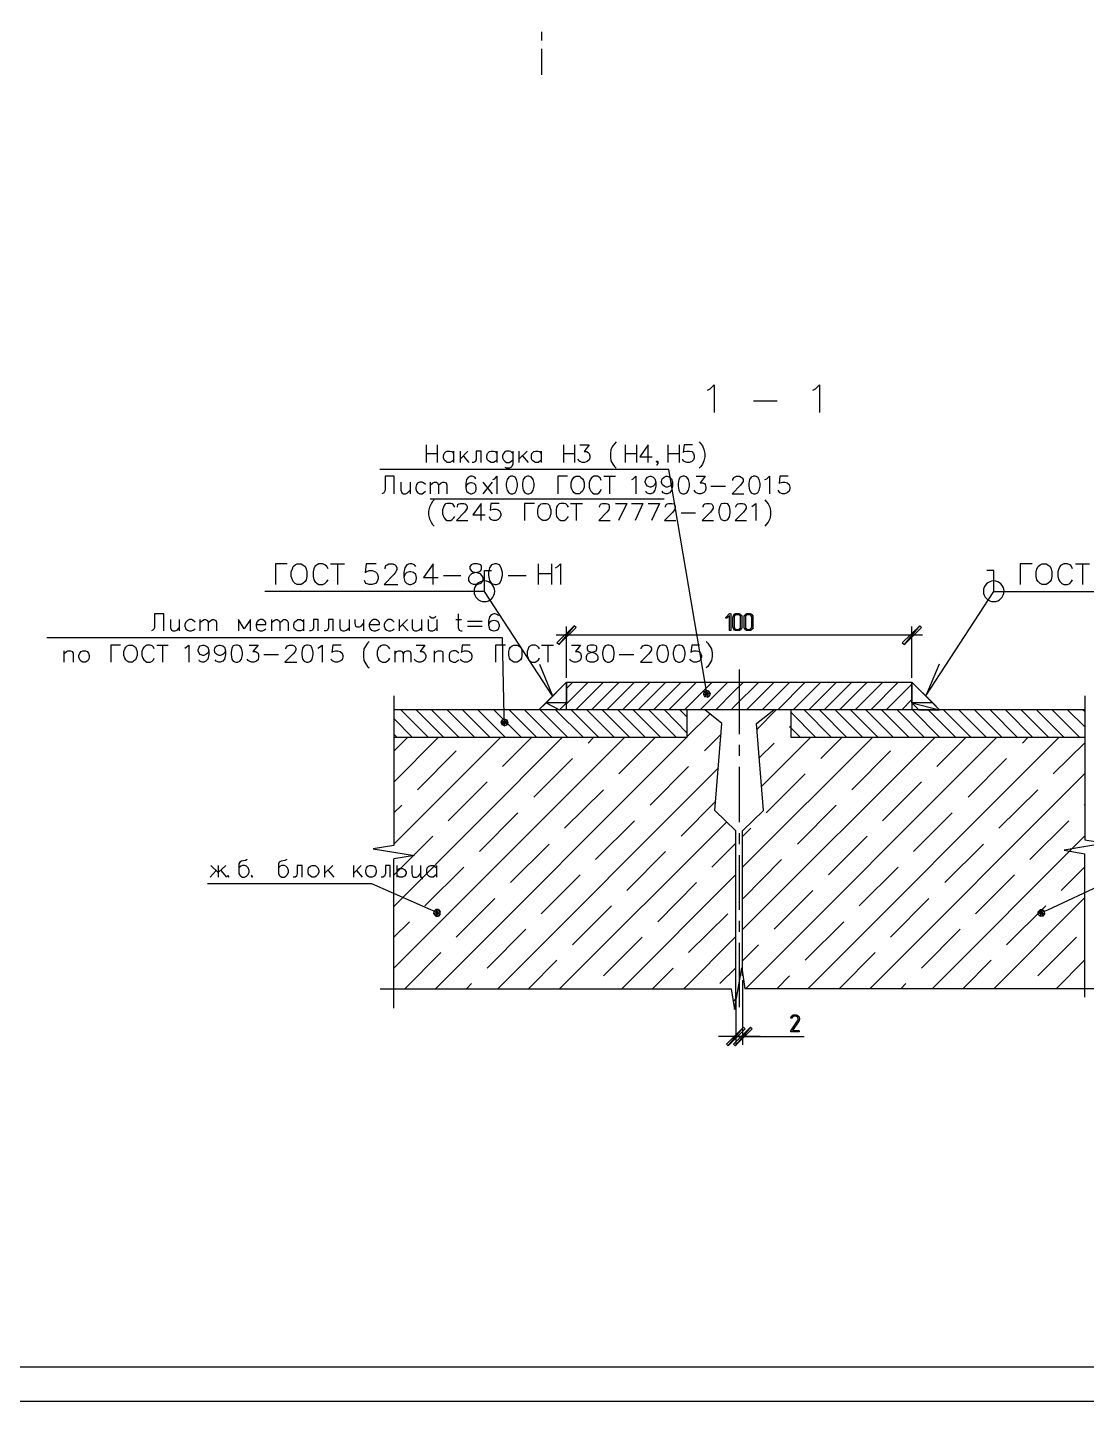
# Model space of a CAD drawing. Header units: millimetres. Extents: x 1 to 1188, y 1 to 840.
# Drawn here: x 561.2 to 714.5, y 0.7 to 199.7 of the extents above; entities that cross this region are included whole.
import ezdxf

# ---------------------------------------------------------------- set-up
doc = ezdxf.new("R2010")
doc.units = ezdxf.units.MM
doc.layers.add('GEOMETRY', color=7, linetype='Continuous')
doc.layers.add('TEXT_OUTLINE', color=7, linetype='Continuous')

msp = doc.modelspace()

# ---------------------------------------------------------------- linework, layer by layer
at = {"layer": 'GEOMETRY'}
for points in [[(1188.16, 0.71), (0.83, 0.71), (0.83, 840.05)], [(635.64, 199.02), (635.64, 197.75)], [(635.64, 196.54), (635.64, 192.79)], [(659.64, 147.14), (660.03, 147.33), (660.6, 147.9), (660.6, 143.9)], [(674.88, 147.14), (675.27, 147.33), (675.84, 147.9), (675.84, 143.9)], [(666.31, 145.61), (669.74, 145.61)], [(646.44, 139.64), (646.18, 139.39), (645.93, 139.07), (645.68, 138.56), (645.61, 137.99), (645.61, 137.48), (645.68, 136.91), (645.93, 136.41), (646.18, 136.09), (646.44, 135.83)], [(658.44, 139.64), (658.69, 139.39), (658.95, 139.07), (659.14, 138.56), (659.26, 137.99), (659.26, 137.48), (659.14, 136.91), (658.95, 136.41), (658.69, 136.09), (658.44, 135.83)], [(618.94, 139.2), (618.94, 136.66)], [(618.94, 137.99), (620.59, 137.99)], [(620.59, 136.66), (620.59, 139.2)], [(622.88, 137.04), (622.63, 136.79), (622.37, 136.66), (621.99, 136.66), (621.8, 136.79), (621.67, 136.91), (621.54, 137.04), (621.42, 137.36), (621.42, 137.61), (621.54, 137.99), (621.8, 138.25), (621.99, 138.31), (622.37, 138.31), (622.63, 138.25), (622.88, 137.99)], [(622.88, 138.31), (622.88, 136.66)], [(623.83, 138.31), (623.83, 136.66)], [(624.97, 138.31), (623.83, 137.17)], [(624.28, 137.61), (625.1, 136.66)], [(626.88, 136.66), (626.88, 138.31), (626.18, 138.31), (626.18, 137.17), (626.05, 136.79), (625.8, 136.66), (625.61, 136.66)], [(629.17, 137.04), (628.91, 136.79), (628.66, 136.66), (628.34, 136.66), (628.09, 136.79), (627.96, 136.91), (627.83, 137.04), (627.7, 137.36), (627.7, 137.61), (627.83, 137.99), (628.09, 138.25), (628.34, 138.31), (628.66, 138.31), (628.91, 138.25), (629.17, 137.99)], [(629.17, 138.31), (629.17, 136.66)], [(631.45, 137.99), (631.32, 138.12), (631.2, 138.25), (630.94, 138.31), (630.56, 138.31), (630.37, 138.25), (630.12, 137.99), (629.99, 137.61), (629.99, 137.36), (630.12, 137.04), (630.37, 136.79), (630.56, 136.66), (630.94, 136.66), (631.2, 136.79), (631.45, 137.04)], [(631.45, 138.31), (631.45, 136.41), (631.32, 136.09), (631.2, 135.96), (630.94, 135.83), (630.56, 135.83), (630.37, 135.96)], [(632.34, 138.31), (632.34, 136.66)], [(633.55, 138.31), (632.34, 137.17)], [(632.85, 137.61), (633.67, 136.66)], [(635.58, 137.04), (635.33, 136.79), (635.13, 136.66), (634.75, 136.66), (634.5, 136.79), (634.37, 136.91), (634.24, 137.04), (634.18, 137.36), (634.18, 137.61), (634.24, 137.99), (634.5, 138.25), (634.75, 138.31), (635.13, 138.31), (635.33, 138.25), (635.58, 137.99)], [(635.58, 138.31), (635.58, 136.66)], [(638.82, 139.2), (638.82, 136.66)], [(638.82, 137.99), (640.47, 137.99)], [(640.47, 136.66), (640.47, 139.2)], [(641.17, 139.2), (642.5, 139.2), (641.8, 138.25), (642.12, 138.25), (642.37, 138.12), (642.5, 137.99), (642.63, 137.61), (642.63, 137.36), (642.5, 137.04), (642.25, 136.79), (641.87, 136.66), (641.55, 136.66), (641.17, 136.79), (641.04, 136.91), (640.91, 137.17)], [(647.71, 139.2), (647.71, 136.66)], [(647.71, 137.99), (649.42, 137.99)], [(649.42, 136.66), (649.42, 139.2)], [(651.07, 136.66), (651.07, 139.2), (649.87, 137.48), (651.64, 137.48)], [(653.93, 139.2), (653.93, 136.66)], [(653.93, 137.99), (655.58, 137.99)], [(655.58, 136.66), (655.58, 139.2)], [(657.49, 139.2), (656.28, 139.2), (656.15, 138.12), (656.28, 138.25), (656.66, 138.31), (657.04, 138.31), (657.36, 138.25), (657.61, 137.99), (657.74, 137.61), (657.74, 137.36), (657.61, 137.04), (657.36, 136.79), (657.04, 136.66), (656.66, 136.66), (656.28, 136.79), (656.15, 136.91), (656.09, 137.17)], [(659.45, 103.64), (659.39, 104.15), (654.06, 135.64), (612.21, 135.64)], [(652.47, 136.79), (652.34, 136.66), (652.28, 136.79), (652.34, 136.91), (652.47, 136.79), (652.47, 136.53), (652.34, 136.34), (652.28, 136.21)], [(614.31, 132.15), (614.31, 134.69), (612.97, 134.69), (612.97, 132.66), (612.78, 132.28), (612.53, 132.15)], [(615.26, 133.8), (615.26, 132.66), (615.39, 132.28), (615.64, 132.15), (615.96, 132.15), (616.21, 132.28), (616.59, 132.66)], [(616.59, 133.8), (616.59, 132.15)], [(618.81, 133.48), (618.56, 133.74), (618.37, 133.8), (617.99, 133.8), (617.73, 133.74), (617.54, 133.48), (617.42, 133.1), (617.42, 132.85), (617.54, 132.53), (617.73, 132.28), (617.99, 132.15), (618.37, 132.15), (618.56, 132.28), (618.81, 132.53)], [(619.51, 133.8), (619.51, 132.15)], [(619.51, 133.36), (619.89, 133.74), (620.15, 133.8), (620.4, 133.8), (620.59, 133.74), (620.72, 133.36), (620.72, 132.15)], [(620.72, 133.36), (621.1, 133.74), (621.35, 133.8), (621.54, 133.8), (621.8, 133.74), (621.93, 133.36), (621.93, 132.15)], [(626.12, 134.31), (625.99, 134.56), (625.61, 134.69), (625.36, 134.69), (625.04, 134.56), (624.78, 134.18), (624.66, 133.61), (624.66, 132.98), (624.78, 132.53), (625.04, 132.28), (625.36, 132.15), (625.48, 132.15), (625.86, 132.28), (626.12, 132.53), (626.18, 132.85), (626.18, 132.98), (626.12, 133.36), (625.86, 133.61), (625.48, 133.74), (625.36, 133.74), (625.04, 133.61), (624.78, 133.36), (624.66, 132.98)], [(627.13, 133.8), (628.47, 132.15)], [(628.47, 133.8), (627.13, 132.15)], [(628.59, 134.18), (628.85, 134.31), (629.17, 134.69), (629.17, 132.15)], [(639.39, 134.69), (637.99, 134.69), (637.99, 132.15)], [(644.28, 134.06), (644.09, 134.44), (643.96, 134.56), (643.71, 134.69), (643.2, 134.69), (643.01, 134.56), (642.88, 134.44), (642.75, 134.31), (642.63, 134.06), (642.5, 133.74), (642.5, 133.1), (642.63, 132.79), (642.75, 132.53), (643.01, 132.28), (643.2, 132.15), (643.71, 132.15), (643.96, 132.28), (644.15, 132.53), (644.28, 132.79)], [(644.66, 134.69), (646.31, 134.69)], [(645.48, 134.69), (645.48, 132.15)], [(648.72, 134.18), (648.91, 134.31), (649.29, 134.69), (649.29, 132.15)], [(652.15, 133.8), (652.03, 133.48), (651.77, 133.23), (651.45, 133.1), (651.33, 133.1), (650.95, 133.23), (650.76, 133.48), (650.63, 133.8), (650.63, 133.93), (650.76, 134.31), (650.95, 134.56), (651.33, 134.69), (651.45, 134.69), (651.77, 134.56), (652.03, 134.31), (652.15, 133.8), (652.15, 133.23), (652.03, 132.66), (651.77, 132.28), (651.45, 132.15), (651.2, 132.15), (650.82, 132.28), (650.76, 132.53)], [(654.57, 133.8), (654.44, 133.48), (654.18, 133.23), (653.8, 133.1), (653.68, 133.1), (653.36, 133.23), (653.1, 133.48), (652.98, 133.8), (652.98, 133.93), (653.1, 134.31), (653.36, 134.56), (653.68, 134.69), (653.8, 134.69), (654.18, 134.56), (654.44, 134.31), (654.57, 133.8), (654.57, 133.23), (654.44, 132.66), (654.18, 132.28), (653.8, 132.15), (653.61, 132.15), (653.23, 132.28), (653.1, 132.53)], [(657.99, 134.69), (659.33, 134.69), (658.57, 133.74), (658.95, 133.74), (659.2, 133.61), (659.33, 133.48), (659.39, 133.1), (659.39, 132.85), (659.33, 132.53), (659.07, 132.28), (658.69, 132.15), (658.38, 132.15), (657.99, 132.28), (657.87, 132.4), (657.74, 132.66)], [(663.33, 134.06), (663.33, 134.18), (663.46, 134.44), (663.58, 134.56), (663.84, 134.69), (664.28, 134.69), (664.53, 134.56), (664.66, 134.44), (664.79, 134.18), (664.79, 133.93), (664.66, 133.74), (664.41, 133.36), (663.2, 132.15), (664.92, 132.15)], [(667.96, 134.18), (668.22, 134.31), (668.6, 134.69), (668.6, 132.15)], [(671.33, 134.69), (670.12, 134.69), (670, 133.61), (670.12, 133.74), (670.5, 133.8), (670.82, 133.8), (671.2, 133.74), (671.46, 133.48), (671.58, 133.1), (671.58, 132.85), (671.46, 132.53), (671.2, 132.28), (670.82, 132.15), (670.5, 132.15), (670.12, 132.28), (670, 132.4), (669.87, 132.66)], [(619.51, 131.39), (653.36, 131.39)], [(660.15, 133.23), (662.25, 133.23)], [(620.08, 131.26), (619.83, 131.01), (619.64, 130.69), (619.39, 130.18), (619.26, 129.61), (619.26, 129.1), (619.39, 128.53), (619.64, 128.02), (619.83, 127.71), (620.08, 127.45)], [(623.07, 130.18), (622.94, 130.44), (622.82, 130.56), (622.69, 130.69), (622.5, 130.75), (621.99, 130.75), (621.74, 130.69), (621.61, 130.56), (621.54, 130.44), (621.42, 130.18), (621.29, 129.8), (621.29, 129.23), (621.42, 128.85), (621.54, 128.66), (621.74, 128.4), (621.99, 128.28), (622.5, 128.28), (622.69, 128.4), (622.94, 128.66), (623.07, 128.85)], [(623.45, 130.18), (623.45, 130.31), (623.51, 130.56), (623.64, 130.69), (623.89, 130.75), (624.4, 130.75), (624.59, 130.69), (624.72, 130.56), (624.85, 130.31), (624.85, 130.06), (624.72, 129.8), (624.47, 129.48), (623.32, 128.28), (624.97, 128.28)], [(626.88, 128.28), (626.88, 130.75), (625.67, 129.1), (627.45, 129.1)], [(629.48, 130.75), (628.28, 130.75), (628.21, 129.74), (628.28, 129.8), (628.66, 129.93), (629.04, 129.93), (629.36, 129.8), (629.61, 129.61), (629.74, 129.23), (629.74, 128.98), (629.61, 128.66), (629.36, 128.4), (629.04, 128.28), (628.66, 128.28), (628.28, 128.4), (628.21, 128.53), (628.09, 128.78)], [(634.63, 130.75), (633.17, 130.75), (633.17, 128.28)], [(639.52, 130.18), (639.39, 130.44), (639.13, 130.69), (638.88, 130.75), (638.44, 130.75), (638.18, 130.69), (638.06, 130.56), (637.93, 130.44), (637.8, 130.18), (637.74, 129.8), (637.74, 129.23), (637.8, 128.85), (637.93, 128.66), (638.18, 128.4), (638.44, 128.28), (638.88, 128.28), (639.13, 128.4), (639.39, 128.66), (639.52, 128.85)], [(639.83, 130.75), (641.55, 130.75)], [(640.66, 130.75), (640.66, 128.28)], [(644.02, 130.18), (644.02, 130.31), (644.15, 130.56), (644.28, 130.69), (644.47, 130.75), (644.98, 130.75), (645.23, 130.69), (645.36, 130.56), (645.42, 130.31), (645.42, 130.06), (645.36, 129.8), (645.1, 129.48), (643.9, 128.28), (645.55, 128.28)], [(646.31, 130.75), (647.96, 130.75), (646.75, 128.28)], [(648.66, 130.75), (650.31, 130.75), (649.17, 128.28)], [(651.07, 130.75), (652.72, 130.75), (651.52, 128.28)], [(653.55, 130.18), (653.55, 130.31), (653.68, 130.56), (653.8, 130.69), (653.99, 130.75), (654.5, 130.75), (654.76, 130.69), (654.88, 130.56), (654.95, 130.31), (654.95, 130.06), (654.88, 129.8), (654.63, 129.48), (653.42, 128.28), (655.07, 128.28)], [(655.83, 129.36), (657.93, 129.36)], [(659.01, 130.18), (659.01, 130.31), (659.14, 130.56), (659.26, 130.69), (659.52, 130.75), (659.96, 130.75), (660.22, 130.69), (660.34, 130.56), (660.47, 130.31), (660.47, 130.06), (660.34, 129.8), (660.09, 129.48), (658.88, 128.28), (660.53, 128.28)], [(663.77, 130.18), (663.77, 130.31), (663.9, 130.56), (664.03, 130.69), (664.28, 130.75), (664.73, 130.75), (664.98, 130.69), (665.11, 130.56), (665.23, 130.31), (665.23, 130.06), (665.11, 129.8), (664.85, 129.48), (663.65, 128.28), (665.3, 128.28)], [(666.06, 130.31), (666.25, 130.44), (666.63, 130.75), (666.63, 128.28)], [(667.96, 131.26), (668.15, 131.01), (668.41, 130.69), (668.66, 130.18), (668.79, 129.61), (668.79, 129.1), (668.66, 128.53), (668.41, 128.02), (668.15, 127.71), (667.96, 127.45)], [(598.81, 121.99), (597.1, 121.99), (597.1, 119.01)], [(604.72, 121.29), (604.53, 121.61), (604.27, 121.86), (603.96, 121.99), (603.38, 121.99), (603.13, 121.86), (603, 121.74), (602.81, 121.61), (602.69, 121.29), (602.56, 120.85), (602.56, 120.15), (602.69, 119.7), (602.81, 119.45), (603.13, 119.13), (603.38, 119.01), (603.96, 119.01), (604.27, 119.13), (604.53, 119.45), (604.72, 119.7)], [(605.1, 121.99), (607.13, 121.99)], [(606.11, 121.99), (606.11, 119.01)], [(611.7, 121.99), (610.24, 121.99), (610.12, 120.72), (610.24, 120.85), (610.69, 121.04), (611.13, 121.04), (611.58, 120.85), (611.83, 120.59), (611.96, 120.15), (611.96, 119.89), (611.83, 119.45), (611.58, 119.13), (611.13, 119.01), (610.69, 119.01), (610.24, 119.13), (610.12, 119.32), (609.99, 119.58)], [(612.97, 121.29), (612.97, 121.42), (613.1, 121.74), (613.29, 121.86), (613.54, 121.99), (614.12, 121.99), (614.43, 121.86), (614.56, 121.74), (614.69, 121.42), (614.69, 121.17), (614.56, 120.85), (614.24, 120.47), (612.85, 119.01), (614.81, 119.01)], [(617.42, 121.61), (617.23, 121.86), (616.85, 121.99), (616.53, 121.99), (616.15, 121.86), (615.83, 121.42), (615.7, 120.72), (615.7, 120.02), (615.83, 119.45), (616.15, 119.13), (616.53, 119.01), (616.72, 119.01), (617.1, 119.13), (617.42, 119.45), (617.54, 119.89), (617.54, 120.02), (617.42, 120.47), (617.1, 120.72), (616.72, 120.85), (616.53, 120.85), (616.15, 120.72), (615.83, 120.47), (615.7, 120.02)], [(619.96, 119.01), (619.96, 121.99), (618.56, 120.02), (620.66, 120.02)], [(635.13, 121.99), (635.13, 119.01)], [(637.1, 119.01), (637.1, 121.99)], [(637.67, 121.42), (637.99, 121.61), (638.37, 121.99), (638.37, 119.01)], [(706.63, 121.99), (704.92, 121.99), (704.92, 119.01)], [(712.48, 121.29), (712.35, 121.61), (712.22, 121.74), (712.1, 121.86), (711.78, 121.99), (711.21, 121.99), (710.95, 121.86), (710.76, 121.74), (710.64, 121.61), (710.51, 121.29), (710.38, 120.85), (710.38, 120.15), (710.51, 119.7), (710.64, 119.45), (710.95, 119.13), (711.21, 119.01), (711.78, 119.01), (712.1, 119.13), (712.35, 119.45), (712.48, 119.7)], [(712.92, 121.99), (714.95, 121.99)], [(713.94, 121.99), (713.94, 119.01)], [(621.42, 120.28), (623.96, 120.28)], [(627.39, 117.99), (627.39, 121.04), (628.4, 121.04)], [(630.82, 120.28), (633.42, 120.28)], [(635.13, 120.59), (637.1, 120.59)], [(701.11, 117.99), (701.11, 121.04), (700.09, 121.04)], [(635.33, 107.45), (637.23, 102.88), (627.39, 117.99), (595.57, 117.99)], [(693.17, 107.45), (691.27, 102.88), (701.11, 117.99), (732.42, 117.99)], [(580.97, 112.28), (580.97, 114.75), (579.63, 114.75), (579.63, 112.72), (579.51, 112.53), (579.38, 112.4), (579.19, 112.28)], [(581.92, 113.93), (581.92, 112.72), (582.05, 112.4), (582.24, 112.28), (582.62, 112.28), (582.87, 112.4), (583.19, 112.72)], [(583.19, 113.93), (583.19, 112.28)], [(585.48, 113.54), (585.22, 113.8), (584.97, 113.93), (584.65, 113.93), (584.4, 113.8), (584.14, 113.54), (584.02, 113.23), (584.02, 112.97), (584.14, 112.59), (584.4, 112.4), (584.65, 112.28), (584.97, 112.28), (585.22, 112.4), (585.48, 112.59)], [(586.18, 113.93), (586.18, 112.28)], [(586.18, 113.48), (586.56, 113.8), (586.81, 113.93), (587, 113.93), (587.26, 113.8), (587.38, 113.48), (587.38, 112.28)], [(587.38, 113.48), (587.76, 113.8), (587.95, 113.93), (588.21, 113.93), (588.46, 113.8), (588.59, 113.48), (588.59, 112.28)], [(593.48, 112.28), (593.48, 113.93), (592.59, 112.59), (591.76, 113.93), (591.76, 112.28)], [(594.3, 113.23), (595.7, 113.23), (595.7, 113.48), (595.57, 113.67), (595.45, 113.8), (595.26, 113.93), (594.88, 113.93), (594.62, 113.8), (594.43, 113.54), (594.3, 113.23), (594.3, 112.97), (594.43, 112.59), (594.62, 112.4), (594.88, 112.28), (595.26, 112.28), (595.45, 112.4), (595.7, 112.59)], [(596.53, 113.93), (596.53, 112.28)], [(596.53, 113.48), (596.91, 113.8), (597.16, 113.93), (597.35, 113.93), (597.61, 113.8), (597.73, 113.48), (597.73, 112.28)], [(597.73, 113.48), (598.11, 113.8), (598.3, 113.93), (598.56, 113.93), (598.81, 113.8), (598.94, 113.48), (598.94, 112.28)], [(601.16, 112.59), (600.97, 112.4), (600.72, 112.28), (600.34, 112.28), (600.15, 112.4), (600.02, 112.53), (599.89, 112.59), (599.76, 112.97), (599.76, 113.23), (599.89, 113.54), (600.15, 113.8), (600.34, 113.93), (600.72, 113.93), (600.97, 113.8), (601.16, 113.54)], [(601.16, 113.93), (601.16, 112.28)], [(603.32, 112.28), (603.32, 113.93), (602.62, 113.93), (602.62, 112.72), (602.49, 112.4), (602.24, 112.28), (602.05, 112.28)], [(605.48, 112.28), (605.48, 113.93), (604.78, 113.93), (604.78, 112.72), (604.65, 112.4), (604.4, 112.28), (604.15, 112.28)], [(606.43, 113.93), (606.43, 112.72), (606.56, 112.4), (606.81, 112.28), (607.13, 112.28), (607.38, 112.4), (607.77, 112.72)], [(607.77, 113.93), (607.77, 112.28)], [(608.59, 113.93), (608.59, 113.35), (608.72, 112.97), (608.91, 112.85), (609.29, 112.85), (609.54, 112.97), (609.86, 113.35)], [(609.86, 113.93), (609.86, 112.28)], [(610.69, 113.23), (612.15, 113.23), (612.15, 113.48), (612.02, 113.67), (611.89, 113.8), (611.64, 113.93), (611.32, 113.93), (611.07, 113.8), (610.81, 113.54), (610.69, 113.23), (610.69, 112.97), (610.81, 112.59), (611.07, 112.4), (611.32, 112.28), (611.64, 112.28), (611.89, 112.4), (612.15, 112.59)], [(614.31, 113.54), (614.05, 113.8), (613.8, 113.93), (613.48, 113.93), (613.23, 113.8), (612.97, 113.54), (612.85, 113.23), (612.85, 112.97), (612.97, 112.59), (613.23, 112.4), (613.48, 112.28), (613.8, 112.28), (614.05, 112.4), (614.31, 112.59)], [(615, 113.93), (615, 112.28)], [(616.21, 113.93), (615, 112.72)], [(616.91, 113.93), (616.91, 112.72), (617.04, 112.4), (617.29, 112.28), (617.61, 112.28), (617.86, 112.4), (618.24, 112.72)], [(618.24, 113.93), (618.24, 112.28)], [(619.2, 113.93), (619.2, 112.72), (619.26, 112.4), (619.51, 112.28), (619.89, 112.28), (620.15, 112.4), (620.47, 112.72)], [(619.39, 114.43), (619.51, 114.31), (619.77, 114.18), (620.02, 114.18), (620.21, 114.31), (620.34, 114.43)], [(620.47, 113.93), (620.47, 112.28)], [(623.2, 113.93), (624.02, 113.93)], [(623.58, 114.75), (623.58, 112.72), (623.7, 112.4), (623.96, 112.28), (624.15, 112.28)], [(624.91, 113.67), (627.01, 113.67)], [(629.42, 114.43), (629.29, 114.63), (628.91, 114.75), (628.72, 114.75), (628.34, 114.63), (628.09, 114.31), (627.96, 113.67), (627.96, 113.1), (628.09, 112.59), (628.34, 112.4), (628.72, 112.28), (628.78, 112.28), (629.17, 112.4), (629.42, 112.59), (629.55, 112.97), (629.55, 113.1), (629.42, 113.48), (629.17, 113.67), (628.78, 113.8), (628.72, 113.8), (628.34, 113.67), (628.09, 113.48), (627.96, 113.1)], [(615.45, 113.23), (616.34, 112.28)], [(624.91, 112.97), (627.01, 112.97)], [(637.74, 111.7), (690.76, 111.7)], [(639.26, 105.48), (639.26, 112.91)], [(689.24, 105.48), (689.24, 112.91)], [(630.24, 99.51), (630.24, 100.02), (629.99, 111.26), (564.01, 111.26)], [(574.68, 110.24), (573.28, 110.24), (573.28, 107.77)], [(579.57, 109.67), (579.44, 109.93), (579.25, 110.12), (579, 110.24), (578.49, 110.24), (578.3, 110.12), (578.18, 109.99), (578.05, 109.93), (577.92, 109.67), (577.79, 109.29), (577.79, 108.72), (577.92, 108.34), (578.05, 108.08), (578.3, 107.89), (578.49, 107.77), (579, 107.77), (579.25, 107.89), (579.44, 108.08), (579.57, 108.34)], [(579.95, 110.24), (581.6, 110.24)], [(580.78, 110.24), (580.78, 107.77)], [(584.02, 109.8), (584.21, 109.93), (584.59, 110.24), (584.59, 107.77)], [(587.45, 109.42), (587.32, 109.04), (587.06, 108.85), (586.75, 108.72), (586.62, 108.72), (586.24, 108.85), (586.05, 109.04), (585.92, 109.42), (585.92, 109.54), (586.05, 109.93), (586.24, 110.12), (586.62, 110.24), (586.75, 110.24), (587.06, 110.12), (587.32, 109.93), (587.45, 109.42), (587.45, 108.85), (587.32, 108.21), (587.06, 107.89), (586.75, 107.77), (586.49, 107.77), (586.11, 107.89), (586.05, 108.08)], [(589.86, 109.42), (589.73, 109.04), (589.48, 108.85), (589.1, 108.72), (588.97, 108.72), (588.65, 108.85), (588.4, 109.04), (588.27, 109.42), (588.27, 109.54), (588.4, 109.93), (588.65, 110.12), (588.97, 110.24), (589.1, 110.24), (589.48, 110.12), (589.73, 109.93), (589.86, 109.42), (589.86, 108.85), (589.73, 108.21), (589.48, 107.89), (589.1, 107.77), (588.91, 107.77), (588.53, 107.89), (588.4, 108.08)], [(593.29, 110.24), (594.62, 110.24), (593.86, 109.29), (594.24, 109.29), (594.49, 109.16), (594.62, 109.04), (594.68, 108.72), (594.68, 108.47), (594.62, 108.08), (594.37, 107.89), (593.99, 107.77), (593.67, 107.77), (593.29, 107.89), (593.16, 108.02), (593.03, 108.21)], [(598.62, 109.67), (598.62, 109.8), (598.75, 109.99), (598.88, 110.12), (599.13, 110.24), (599.57, 110.24), (599.83, 110.12), (599.96, 109.99), (600.08, 109.8), (600.08, 109.54), (599.96, 109.29), (599.7, 108.97), (598.49, 107.77), (600.21, 107.77)], [(603.26, 109.8), (603.51, 109.93), (603.89, 110.24), (603.89, 107.77)], [(606.62, 110.24), (605.42, 110.24), (605.29, 109.16), (605.42, 109.29), (605.8, 109.42), (606.11, 109.42), (606.5, 109.29), (606.75, 109.04), (606.88, 108.72), (606.88, 108.47), (606.75, 108.08), (606.5, 107.89), (606.11, 107.77), (605.8, 107.77), (605.42, 107.89), (605.29, 108.02), (605.16, 108.21)], [(610.69, 110.75), (610.43, 110.5), (610.18, 110.12), (609.93, 109.67), (609.86, 109.04), (609.86, 108.59), (609.93, 108.02), (610.18, 107.51), (610.43, 107.13), (610.69, 106.94)], [(613.67, 109.67), (613.54, 109.93), (613.42, 109.99), (613.29, 110.12), (613.04, 110.24), (612.59, 110.24), (612.34, 110.12), (612.21, 109.99), (612.08, 109.93), (611.96, 109.67), (611.83, 109.29), (611.83, 108.72), (611.96, 108.34), (612.08, 108.08), (612.34, 107.89), (612.59, 107.77), (613.04, 107.77), (613.29, 107.89), (613.54, 108.08), (613.67, 108.34)], [(617.48, 110.24), (618.75, 110.24), (618.05, 109.29), (618.43, 109.29), (618.62, 109.16), (618.75, 109.04), (618.88, 108.72), (618.88, 108.47), (618.75, 108.08), (618.5, 107.89), (618.18, 107.77), (617.8, 107.77), (617.48, 107.89), (617.35, 108.02), (617.23, 108.21)], [(625.29, 110.24), (624.15, 110.24), (624.02, 109.16), (624.15, 109.29), (624.47, 109.42), (624.85, 109.42), (625.16, 109.29), (625.42, 109.04), (625.55, 108.72), (625.55, 108.47), (625.42, 108.08), (625.16, 107.89), (624.85, 107.77), (624.47, 107.77), (624.15, 107.89), (624.02, 108.02), (623.89, 108.21)], [(630.43, 110.24), (628.98, 110.24), (628.98, 107.77)], [(635.33, 109.67), (635.2, 109.93), (635.07, 109.99), (634.94, 110.12), (634.69, 110.24), (634.24, 110.24), (633.99, 110.12), (633.86, 109.99), (633.74, 109.93), (633.67, 109.67), (633.55, 109.29), (633.55, 108.72), (633.67, 108.34), (633.74, 108.08), (633.99, 107.89), (634.24, 107.77), (634.69, 107.77), (634.94, 107.89), (635.2, 108.08), (635.33, 108.34)], [(635.64, 110.24), (637.36, 110.24)], [(636.53, 110.24), (636.53, 107.77)], [(639.96, 110.24), (641.29, 110.24), (640.53, 109.29), (640.91, 109.29), (641.17, 109.16), (641.29, 109.04), (641.36, 108.72), (641.36, 108.47), (641.29, 108.08), (641.04, 107.89), (640.66, 107.77), (640.34, 107.77), (639.96, 107.89), (639.83, 108.02), (639.71, 108.21)], [(650.06, 109.67), (650.06, 109.8), (650.18, 109.99), (650.31, 110.12), (650.56, 110.24), (651.01, 110.24), (651.26, 110.12), (651.39, 109.99), (651.52, 109.8), (651.52, 109.54), (651.39, 109.29), (651.14, 108.97), (649.93, 107.77), (651.64, 107.77)], [(658.5, 110.24), (657.36, 110.24), (657.23, 109.16), (657.36, 109.29), (657.68, 109.42), (658.06, 109.42), (658.44, 109.29), (658.63, 109.04), (658.76, 108.72), (658.76, 108.47), (658.63, 108.08), (658.44, 107.89), (658.06, 107.77), (657.68, 107.77), (657.36, 107.89), (657.23, 108.02), (657.11, 108.21)], [(659.45, 110.75), (659.71, 110.5), (659.96, 110.12), (660.22, 109.67), (660.34, 109.04), (660.34, 108.59), (660.22, 108.02), (659.96, 107.51), (659.71, 107.13), (659.45, 106.94)], [(566.49, 109.42), (566.49, 107.77)], [(566.49, 108.97), (566.87, 109.29), (567.06, 109.42), (567.44, 109.42), (567.7, 109.29), (567.82, 109.04), (567.82, 107.77)], [(595.45, 108.85), (597.54, 108.85)], [(614.37, 109.42), (614.37, 107.77)], [(614.37, 108.97), (614.69, 109.29), (614.94, 109.42), (615.19, 109.42), (615.45, 109.29), (615.58, 108.97), (615.58, 107.77)], [(615.58, 108.97), (615.89, 109.29), (616.15, 109.42), (616.4, 109.42), (616.59, 109.29), (616.72, 108.97), (616.72, 107.77)], [(620.08, 109.42), (620.08, 107.77)], [(620.08, 108.97), (620.4, 109.29), (620.66, 109.42), (621.04, 109.42), (621.29, 109.29), (621.35, 109.04), (621.35, 107.77)], [(623.64, 109.04), (623.39, 109.29), (623.2, 109.42), (622.82, 109.42), (622.56, 109.29), (622.31, 109.04), (622.24, 108.72), (622.24, 108.47), (622.31, 108.08), (622.56, 107.89), (622.82, 107.77), (623.2, 107.77), (623.39, 107.89), (623.64, 108.08)], [(646.88, 108.85), (648.98, 108.85)], [(664.28, 97.35), (664.28, 106.69)], [(639.26, 103.96), (640.15, 104.85)], [(639.26, 101.73), (642.37, 104.85)], [(640.59, 100.84), (644.6, 104.85)], [(642.88, 100.84), (646.88, 104.85)], [(645.1, 100.84), (649.1, 104.85)], [(647.33, 100.84), (651.33, 104.85)], [(649.61, 100.84), (653.61, 104.85)], [(651.83, 100.84), (655.83, 104.85)], [(654.06, 100.84), (658.06, 104.85)], [(656.34, 100.84), (660.34, 104.85)], [(658.57, 100.84), (662.57, 104.85)], [(660.85, 100.84), (663.52, 103.58), (664.85, 104.85)], [(663.07, 100.84), (663.52, 101.35), (667.08, 104.85)], [(665.3, 100.84), (669.3, 104.85)], [(667.58, 100.84), (671.58, 104.85)], [(669.81, 100.84), (673.81, 104.85)], [(672.03, 100.84), (676.03, 104.85)], [(674.31, 100.84), (678.31, 104.85)], [(676.54, 100.84), (680.54, 104.85)], [(678.76, 100.84), (682.76, 104.85)], [(681.04, 100.84), (685.04, 104.85)], [(683.27, 100.84), (687.27, 104.85)], [(685.49, 100.84), (689.24, 104.59)], [(614.24, 102.88), (614.24, 81.22), (611.26, 80.72), (617.23, 79.76), (614.24, 79.26)], [(687.78, 100.84), (689.24, 102.37)], [(714.26, 102.88), (714.26, 82.05), (717.24, 81.54), (711.27, 80.53), (714.26, 80.02)], [(659.26, 100.84), (614.24, 100.84)], [(616.97, 96.84), (614.24, 99.58)], [(619.26, 96.84), (615.26, 100.84)], [(621.48, 96.84), (617.48, 100.84)], [(623.7, 96.84), (619.7, 100.84)], [(625.99, 96.84), (621.99, 100.84)], [(628.21, 96.84), (624.21, 100.84)], [(630.43, 96.84), (626.43, 100.84)], [(632.72, 96.84), (628.72, 100.84)], [(634.94, 96.84), (630.94, 100.84)], [(637.17, 96.84), (633.17, 100.84)], [(639.45, 96.84), (635.45, 100.84)], [(641.68, 96.84), (637.67, 100.84)], [(643.9, 96.84), (639.9, 100.84)], [(646.18, 96.84), (642.18, 100.84)], [(648.41, 96.84), (644.41, 100.84)], [(650.69, 96.84), (646.69, 100.84)], [(652.91, 96.84), (648.91, 100.84)], [(655.14, 96.84), (651.14, 100.84)], [(656.72, 97.48), (653.42, 100.84)], [(656.72, 99.77), (655.64, 100.84)], [(656.72, 96.84), (656.72, 100.84)], [(660.03, 100.27), (656.72, 96.97)], [(663.77, 58.55), (663.77, 83.32), (660.73, 86.3), (661.74, 98.88), (659.26, 100.84)], [(664.73, 62.36), (664.73, 83.32), (667.77, 86.3), (666.76, 98.88), (669.23, 100.84)], [(669.61, 100.84), (666.82, 98.05)], [(714.26, 100.84), (669.23, 100.84)], [(671.77, 96.84), (671.77, 100.84)], [(675.33, 96.84), (671.77, 100.46)], [(677.62, 96.84), (673.62, 100.84)], [(679.84, 96.84), (675.84, 100.84)], [(682.12, 96.84), (678.12, 100.84)], [(684.35, 96.84), (680.35, 100.84)], [(686.57, 96.84), (682.57, 100.84)], [(688.86, 96.84), (684.85, 100.84)], [(691.08, 96.84), (687.08, 100.84)], [(693.3, 96.84), (689.3, 100.84)], [(695.59, 96.84), (691.59, 100.84)], [(697.81, 96.84), (693.81, 100.84)], [(700.03, 96.84), (696.03, 100.84)], [(702.32, 96.84), (698.32, 100.84)], [(704.54, 96.84), (700.54, 100.84)], [(706.76, 96.84), (702.76, 100.84)], [(709.05, 96.84), (705.05, 100.84)], [(711.27, 96.84), (707.27, 100.84)], [(713.56, 96.84), (709.56, 100.84)], [(714.26, 98.37), (711.78, 100.84)], [(714.26, 100.59), (714, 100.84)], [(671.77, 98.5), (671.52, 98.31)], [(673.11, 96.84), (671.77, 98.18)], [(614.75, 96.84), (614.24, 97.35)], [(647.64, 96.84), (614.24, 63.44)], [(638.63, 96.84), (614.24, 72.4)], [(629.67, 96.84), (614.24, 81.41)], [(620.66, 96.84), (614.24, 90.37)], [(616.21, 96.84), (614.24, 94.88)], [(656.72, 96.84), (614.24, 96.84)], [(656.6, 96.84), (620.28, 60.46)], [(634.18, 96.84), (629.99, 92.65)], [(643.13, 96.84), (642.37, 96.02)], [(652.09, 96.84), (646.82, 91.57)], [(661.61, 97.35), (659.2, 94.94)], [(664.28, 94.18), (664.28, 95.77)], [(692.54, 96.84), (664.73, 69.03)], [(683.52, 96.84), (664.73, 78.05)], [(701.49, 96.84), (665.17, 60.46)], [(669.3, 96.02), (667.14, 93.92)], [(674.57, 96.84), (667.46, 89.73)], [(714.26, 96.84), (671.77, 96.84)], [(710.51, 96.84), (674.19, 60.46)], [(679.08, 96.84), (676.03, 93.8)], [(697.05, 96.84), (692.86, 92.65)], [(706, 96.84), (705.24, 96.02)], [(714.26, 96.08), (709.68, 91.57)], [(623.26, 94.94), (617.67, 89.29)], [(640.09, 93.8), (634.5, 88.21)], [(686.13, 94.94), (680.54, 89.29)], [(702.95, 93.8), (697.36, 88.21)], [(661.23, 92.46), (629.29, 60.46)], [(656.91, 92.65), (651.33, 87.07)], [(664.28, 84.59), (664.28, 92.59)], [(673.81, 91.57), (668.15, 85.92)], [(714.26, 91.64), (683.14, 60.46)], [(627.77, 90.43), (622.12, 84.78)], [(690.63, 90.43), (684.98, 84.78)], [(644.6, 89.29), (638.94, 83.7)], [(660.85, 87.64), (655.83, 82.56)], [(707.46, 89.29), (701.81, 83.7)], [(615.39, 87.07), (614.24, 85.92)], [(632.21, 85.92), (626.63, 80.33)], [(678.25, 87.07), (672.66, 81.41)], [(695.08, 85.92), (689.49, 80.33)], [(714.26, 87.13), (714.19, 87.07)], [(662.44, 84.65), (638.25, 60.46)], [(649.1, 84.78), (643.45, 79.19)], [(665.93, 83.7), (664.73, 82.49)], [(711.97, 84.78), (706.32, 79.19)], [(619.89, 82.56), (614.31, 76.97)], [(664.28, 81.41), (664.28, 83)], [(682.76, 82.56), (677.17, 76.97)], [(714.26, 82.62), (692.16, 60.46)], [(636.72, 81.41), (631.13, 75.83)], [(653.55, 80.33), (647.96, 74.68)], [(663.77, 81.54), (660.28, 78.05)], [(664.28, 71.89), (664.28, 79.83)], [(699.59, 81.41), (694, 75.83)], [(714.26, 59.25), (714.26, 80.02)], [(587.64, 76.65), (588.53, 77.6)], [(589.92, 78.3), (588.84, 77.29), (587.76, 78.3)], [(588.84, 78.3), (588.84, 76.65)], [(589.22, 77.6), (590.05, 76.65)], [(593.03, 79.19), (592.78, 79.06), (592.21, 78.94), (591.95, 78.81), (591.83, 78.56), (591.83, 77.16), (591.95, 76.91), (592.08, 76.78), (592.33, 76.65), (592.65, 76.65), (592.91, 76.78), (593.16, 77.03), (593.29, 77.35), (593.29, 77.6), (593.16, 77.98), (593.03, 78.11), (592.91, 78.24), (592.65, 78.3), (592.33, 78.3), (592.08, 78.24), (591.83, 77.98)], [(598.75, 79.19), (598.49, 79.06), (597.92, 78.94), (597.67, 78.81), (597.54, 78.56), (597.54, 77.16), (597.67, 76.91), (597.8, 76.78), (598.05, 76.65), (598.37, 76.65), (598.62, 76.78), (598.88, 77.03), (599, 77.35), (599, 77.6), (598.88, 77.98), (598.62, 78.24), (598.37, 78.3), (598.05, 78.3), (597.8, 78.24), (597.54, 77.98)], [(600.97, 76.65), (600.97, 78.3), (600.27, 78.3), (600.27, 77.16), (600.15, 76.78), (599.96, 76.65), (599.7, 76.65)], [(604.21, 78.3), (604.21, 76.65)], [(605.42, 78.3), (604.21, 77.16)], [(604.72, 77.6), (605.54, 76.65)], [(608.4, 78.3), (608.4, 76.65)], [(609.54, 78.3), (608.4, 77.16)], [(608.84, 77.6), (609.67, 76.65)], [(613.73, 76.65), (613.73, 78.3), (613.04, 78.3), (613.04, 77.16), (612.91, 76.78), (612.66, 76.65), (612.4, 76.65)], [(614.24, 57.67), (614.24, 79.26)], [(614.69, 78.3), (614.69, 76.65)], [(614.69, 77.6), (614.81, 77.73), (615.07, 77.86), (615.51, 77.86), (615.77, 77.73), (615.89, 77.6), (616.02, 77.35), (616.02, 77.16), (615.89, 76.91), (615.77, 76.78), (615.51, 76.65), (615.07, 76.65), (614.81, 76.78), (614.69, 76.91)], [(616.85, 78.3), (616.85, 77.16), (616.97, 76.78), (617.16, 76.65), (617.54, 76.65), (617.8, 76.78), (618.12, 77.16)], [(618.12, 78.3), (618.12, 76.65), (618.37, 76.65), (618.37, 76.33)], [(624.4, 78.05), (618.75, 72.46)], [(620.4, 77.03), (620.15, 76.78), (619.96, 76.65), (619.58, 76.65), (619.32, 76.78), (619.07, 77.03), (619.01, 77.35), (619.01, 77.6), (619.07, 77.98), (619.32, 78.24), (619.58, 78.3), (619.96, 78.3), (620.15, 78.24), (620.4, 77.98)], [(620.4, 78.3), (620.4, 76.65)], [(670.38, 79.19), (664.79, 73.54)], [(687.27, 78.05), (681.62, 72.46)], [(714.26, 78.11), (710.83, 74.68)], [(620.08, 71.7), (619.58, 71.89), (611.07, 75.64), (587.26, 75.64)], [(590.3, 76.91), (590.18, 76.78), (590.3, 76.65), (590.43, 76.78)], [(593.73, 76.91), (593.61, 76.78), (593.73, 76.65), (593.86, 76.78)], [(641.23, 76.97), (635.58, 71.32)], [(663.77, 77.03), (647.26, 60.46)], [(658.06, 75.83), (652.47, 70.18)], [(704.09, 76.97), (698.44, 71.32)], [(708.41, 71.7), (708.92, 71.89), (716.99, 75.64), (740.8, 75.64)], [(674.88, 74.68), (669.3, 69.09)], [(714.26, 73.67), (701.11, 60.46)], [(628.85, 73.54), (623.26, 67.95)], [(645.74, 72.46), (640.09, 66.81)], [(691.71, 73.54), (686.13, 67.95)], [(708.6, 72.46), (702.95, 66.81)], [(616.53, 70.18), (614.24, 67.95)], [(662.57, 71.32), (656.91, 65.73)], [(664.28, 68.71), (664.28, 70.3)], [(679.39, 70.18), (673.81, 64.59)], [(633.36, 69.09), (627.77, 63.44)], [(650.18, 67.95), (644.6, 62.36)], [(663.77, 68.02), (656.22, 60.46)], [(696.22, 69.09), (690.63, 63.44)], [(713.05, 67.95), (707.46, 62.36)], [(621.04, 65.73), (615.83, 60.46)], [(664.28, 57.79), (664.28, 67.13)], [(667.01, 66.81), (664.73, 64.52)], [(683.9, 65.73), (678.69, 60.46)], [(637.86, 64.59), (633.74, 60.46)], [(700.73, 64.59), (696.6, 60.46)], [(714.26, 64.65), (710.13, 60.46)], [(612.27, 60.46), (663.07, 60.46), (663.58, 57.48), (664.6, 63.51), (665.04, 60.46)], [(654.69, 63.44), (651.71, 60.46)], [(663.77, 63.51), (661.42, 61.22)], [(664.73, 61.73), (664.73, 52.33)], [(671.52, 62.36), (669.68, 60.46)], [(625.48, 61.22), (624.78, 60.46)], [(663.77, 59.89), (663.77, 52.33)], [(715.91, 60.46), (665.04, 60.46)], [(688.35, 61.22), (687.65, 60.46)], [(663.77, 59.06), (663.39, 58.68)], [(663.77, 53.54), (661.23, 53.54)], [(667.27, 53.54), (664.73, 53.54), (673.62, 53.54)]]:
    msp.add_lwpolyline(points, dxfattribs=at)
for points in [[(1184.79, 5.66), (20.83, 5.66), (20.83, 836.68), (1184.79, 836.68)], [(631.2, 134.69), (630.88, 134.56), (630.63, 134.18), (630.5, 133.61), (630.5, 133.23), (630.63, 132.66), (630.88, 132.28), (631.2, 132.15), (631.45, 132.15), (631.83, 132.28), (632.02, 132.66), (632.15, 133.23), (632.15, 133.61), (632.02, 134.18), (631.83, 134.56), (631.45, 134.69)], [(633.61, 134.69), (633.23, 134.56), (632.98, 134.18), (632.85, 133.61), (632.85, 133.23), (632.98, 132.66), (633.23, 132.28), (633.61, 132.15), (633.8, 132.15), (634.18, 132.28), (634.44, 132.66), (634.56, 133.23), (634.56, 133.61), (634.44, 134.18), (634.18, 134.56), (633.8, 134.69)], [(640.59, 134.69), (641.1, 134.69), (641.29, 134.56), (641.55, 134.31), (641.68, 134.06), (641.8, 133.74), (641.8, 133.1), (641.68, 132.79), (641.55, 132.53), (641.29, 132.28), (641.1, 132.15), (640.59, 132.15), (640.34, 132.28), (640.15, 132.53), (640.02, 132.79), (639.9, 133.1), (639.9, 133.74), (640.02, 134.06), (640.15, 134.31), (640.34, 134.56)], [(656.09, 134.69), (655.71, 134.56), (655.52, 134.18), (655.39, 133.61), (655.39, 133.23), (655.52, 132.66), (655.71, 132.28), (656.09, 132.15), (656.34, 132.15), (656.66, 132.28), (656.91, 132.66), (657.04, 133.23), (657.04, 133.61), (656.91, 134.18), (656.66, 134.56), (656.34, 134.69)], [(666.31, 134.69), (665.99, 134.56), (665.74, 134.18), (665.61, 133.61), (665.61, 133.23), (665.74, 132.66), (665.99, 132.28), (666.31, 132.15), (666.57, 132.15), (666.95, 132.28), (667.14, 132.66), (667.27, 133.23), (667.27, 133.61), (667.14, 134.18), (666.95, 134.56), (666.57, 134.69)], [(635.83, 130.75), (636.28, 130.75), (636.53, 130.69), (636.78, 130.44), (636.85, 130.18), (636.98, 129.8), (636.98, 129.23), (636.85, 128.85), (636.78, 128.66), (636.53, 128.4), (636.28, 128.28), (635.83, 128.28), (635.58, 128.4), (635.33, 128.66), (635.2, 128.85), (635.07, 129.23), (635.07, 129.8), (635.2, 130.18), (635.33, 130.44), (635.58, 130.69)], [(661.99, 130.75), (661.61, 130.69), (661.42, 130.31), (661.3, 129.74), (661.3, 129.36), (661.42, 128.78), (661.61, 128.4), (661.99, 128.28), (662.25, 128.28), (662.57, 128.4), (662.82, 128.78), (662.95, 129.36), (662.95, 129.74), (662.82, 130.31), (662.57, 130.69), (662.25, 130.75)], [(600.27, 121.99), (600.84, 121.99), (601.1, 121.86), (601.42, 121.61), (601.54, 121.29), (601.67, 120.85), (601.67, 120.15), (601.54, 119.7), (601.42, 119.45), (601.1, 119.13), (600.84, 119.01), (600.27, 119.01), (599.96, 119.13), (599.7, 119.45), (599.57, 119.7), (599.38, 120.15), (599.38, 120.85), (599.57, 121.29), (599.7, 121.61), (599.96, 121.86)], [(625.8, 121.99), (625.42, 121.86), (625.23, 121.61), (625.23, 121.29), (625.42, 121.04), (625.67, 120.85), (626.24, 120.72), (626.69, 120.59), (626.94, 120.28), (627.13, 120.02), (627.13, 119.58), (626.94, 119.32), (626.82, 119.13), (626.37, 119.01), (625.8, 119.01), (625.42, 119.13), (625.23, 119.32), (625.1, 119.58), (625.1, 120.02), (625.23, 120.28), (625.55, 120.59), (625.99, 120.72), (626.56, 120.85), (626.82, 121.04), (626.94, 121.29), (626.94, 121.61), (626.82, 121.86), (626.37, 121.99)], [(628.85, 121.99), (628.4, 121.86), (628.09, 121.42), (627.96, 120.72), (627.96, 120.28), (628.09, 119.58), (628.4, 119.13), (628.85, 119.01), (629.1, 119.01), (629.55, 119.13), (629.8, 119.58), (629.99, 120.28), (629.99, 120.72), (629.8, 121.42), (629.55, 121.86), (629.1, 121.99)], [(708.1, 121.99), (708.67, 121.99), (708.92, 121.86), (709.24, 121.61), (709.37, 121.29), (709.49, 120.85), (709.49, 120.15), (709.37, 119.7), (709.24, 119.45), (708.92, 119.13), (708.67, 119.01), (708.1, 119.01), (707.78, 119.13), (707.52, 119.45), (707.33, 119.7), (707.21, 120.15), (707.21, 120.85), (707.33, 121.29), (707.52, 121.61), (707.78, 121.86)], [(663.01, 112.4), (663.01, 112.34), (662.82, 112.34), (662.82, 114.5), (662.44, 114.12), (662.31, 114.12), (662.31, 114.24), (662.82, 114.82), (662.95, 114.82), (663.01, 114.75)], [(664.6, 112.85), (664.6, 112.66), (664.53, 112.59), (664.53, 112.53), (664.47, 112.53), (664.47, 112.47), (664.41, 112.47), (664.41, 112.4), (664.34, 112.4), (664.28, 112.34), (663.65, 112.34), (663.65, 112.4), (663.58, 112.4), (663.46, 112.53), (663.46, 112.59), (663.39, 112.59), (663.39, 112.78), (663.33, 112.78), (663.33, 114.31), (663.39, 114.37), (663.39, 114.5), (663.46, 114.56), (663.46, 114.63), (663.52, 114.63), (663.52, 114.69), (663.58, 114.69), (663.58, 114.75), (663.71, 114.75), (663.77, 114.82), (664.22, 114.82), (664.22, 114.75), (664.34, 114.75), (664.34, 114.69), (664.41, 114.69), (664.47, 114.63), (664.53, 114.56), (664.53, 114.5), (664.6, 114.5)], [(664.41, 112.85), (664.41, 114.43), (664.28, 114.56), (664.22, 114.56), (664.22, 114.63), (663.77, 114.63), (663.71, 114.56), (663.65, 114.56), (663.65, 114.5), (663.58, 114.5), (663.58, 114.43), (663.52, 114.37), (663.52, 112.78), (663.58, 112.72), (663.58, 112.66), (663.71, 112.53), (663.77, 112.53), (663.84, 112.47), (664.15, 112.47), (664.15, 112.53), (664.28, 112.53), (664.28, 112.59), (664.34, 112.59), (664.34, 112.66), (664.41, 112.66)], [(666.19, 112.85), (666.19, 112.59), (666.12, 112.59), (666.12, 112.53), (665.99, 112.4), (665.93, 112.4), (665.93, 112.34), (665.3, 112.34), (665.23, 112.4), (665.17, 112.4), (665.17, 112.47), (665.11, 112.47), (665.11, 112.53), (665.04, 112.53), (665.04, 112.59), (664.98, 112.66), (664.98, 114.5), (665.04, 114.5), (665.04, 114.56), (665.11, 114.63), (665.23, 114.75), (665.3, 114.75), (665.36, 114.82), (665.8, 114.82), (665.87, 114.75), (665.93, 114.75), (665.99, 114.69), (666.06, 114.69), (666.06, 114.63), (666.12, 114.63), (666.12, 114.56), (666.19, 114.5)], [(666.06, 112.85), (666.06, 114.37), (665.99, 114.37), (665.99, 114.5), (665.93, 114.5), (665.93, 114.56), (665.87, 114.56), (665.8, 114.63), (665.36, 114.63), (665.36, 114.56), (665.3, 114.56), (665.17, 114.43), (665.17, 112.66), (665.23, 112.66), (665.23, 112.59), (665.3, 112.59), (665.3, 112.53), (665.42, 112.53), (665.42, 112.47), (665.74, 112.47), (665.8, 112.53), (665.87, 112.53), (665.99, 112.66), (665.99, 112.72), (666.06, 112.78)], [(640.34, 113.04), (638.12, 110.31), (637.86, 110.56)], [(640.66, 112.78), (640.34, 113.04), (638.12, 110.31)], [(687.84, 110.56), (688.16, 110.31), (690.38, 113.04)], [(688.16, 110.31), (690.38, 113.04), (690.63, 112.78)], [(575.89, 110.24), (576.4, 110.24), (576.59, 110.12), (576.84, 109.93), (576.97, 109.67), (577.09, 109.29), (577.09, 108.72), (576.97, 108.34), (576.84, 108.08), (576.59, 107.89), (576.4, 107.77), (575.89, 107.77), (575.63, 107.89), (575.44, 108.08), (575.32, 108.34), (575.19, 108.72), (575.19, 109.29), (575.32, 109.67), (575.44, 109.93), (575.63, 110.12)], [(591.38, 110.24), (591, 110.12), (590.81, 109.8), (590.68, 109.16), (590.68, 108.85), (590.81, 108.21), (591, 107.89), (591.38, 107.77), (591.64, 107.77), (591.95, 107.89), (592.21, 108.21), (592.33, 108.85), (592.33, 109.16), (592.21, 109.8), (591.95, 110.12), (591.64, 110.24)], [(601.61, 110.24), (601.29, 110.12), (601.03, 109.8), (600.91, 109.16), (600.91, 108.85), (601.03, 108.21), (601.29, 107.89), (601.61, 107.77), (601.86, 107.77), (602.24, 107.89), (602.43, 108.21), (602.56, 108.85), (602.56, 109.16), (602.43, 109.8), (602.24, 110.12), (601.86, 110.24)], [(631.64, 110.24), (632.09, 110.24), (632.34, 110.12), (632.59, 109.93), (632.72, 109.67), (632.78, 109.29), (632.78, 108.72), (632.72, 108.34), (632.59, 108.08), (632.34, 107.89), (632.09, 107.77), (631.64, 107.77), (631.39, 107.89), (631.13, 108.08), (631.01, 108.34), (630.88, 108.72), (630.88, 109.29), (631.01, 109.67), (631.13, 109.93), (631.39, 110.12)], [(642.69, 110.24), (642.31, 110.12), (642.25, 109.93), (642.25, 109.67), (642.31, 109.42), (642.56, 109.29), (643.07, 109.16), (643.39, 109.04), (643.64, 108.85), (643.77, 108.59), (643.77, 108.21), (643.64, 108.02), (643.52, 107.89), (643.2, 107.77), (642.69, 107.77), (642.31, 107.89), (642.25, 108.02), (642.12, 108.21), (642.12, 108.59), (642.25, 108.85), (642.44, 109.04), (642.82, 109.16), (643.26, 109.29), (643.52, 109.42), (643.64, 109.67), (643.64, 109.93), (643.52, 110.12), (643.2, 110.24)], [(645.17, 110.24), (644.85, 110.12), (644.6, 109.8), (644.47, 109.16), (644.47, 108.85), (644.6, 108.21), (644.85, 107.89), (645.17, 107.77), (645.42, 107.77), (645.8, 107.89), (646.06, 108.21), (646.12, 108.85), (646.12, 109.16), (646.06, 109.8), (645.8, 110.12), (645.42, 110.24)], [(653.04, 110.24), (652.72, 110.12), (652.47, 109.8), (652.34, 109.16), (652.34, 108.85), (652.47, 108.21), (652.72, 107.89), (653.04, 107.77), (653.29, 107.77), (653.68, 107.89), (653.87, 108.21), (653.99, 108.85), (653.99, 109.16), (653.87, 109.8), (653.68, 110.12), (653.29, 110.24)], [(655.45, 110.24), (655.07, 110.12), (654.82, 109.8), (654.69, 109.16), (654.69, 108.85), (654.82, 108.21), (655.07, 107.89), (655.45, 107.77), (655.64, 107.77), (656.03, 107.89), (656.28, 108.21), (656.41, 108.85), (656.41, 109.16), (656.28, 109.8), (656.03, 110.12), (655.64, 110.24)], [(569.22, 109.42), (569.6, 109.42), (569.86, 109.29), (570.05, 109.04), (570.17, 108.72), (570.17, 108.47), (570.05, 108.08), (569.86, 107.89), (569.6, 107.77), (569.22, 107.77), (568.97, 107.89), (568.78, 108.08), (568.65, 108.47), (568.65, 108.72), (568.78, 109.04), (568.97, 109.29)], [(638.25, 100.84), (635.26, 100.84), (639.26, 104.85), (639.26, 101.86)], [(639.26, 104.85), (639.26, 101.86), (636.28, 101.86)], [(639.26, 104.85), (689.24, 104.85), (689.24, 100.84), (639.26, 100.84)], [(659.45, 103.64), (659.52, 103.19), (659.14, 103.45)], [(659.84, 103.58), (659.45, 103.64), (659.52, 103.19)], [(659.52, 103.19), (660.03, 103.26), (659.84, 103.58)], [(690.25, 100.84), (693.24, 100.84), (689.24, 104.85), (689.24, 101.86)], [(689.24, 104.85), (692.28, 101.86), (689.24, 101.86)], [(636.28, 101.86), (638.25, 100.84), (635.26, 100.84)], [(639.26, 101.86), (636.28, 101.86), (638.25, 100.84)], [(659.52, 103.19), (659.14, 103.45), (659.07, 103.07)], [(659.07, 103.07), (659.26, 102.75), (659.52, 103.19)], [(659.26, 102.75), (659.52, 103.19), (659.64, 102.69)], [(659.96, 102.88), (659.52, 103.19), (660.03, 103.26)], [(659.64, 102.69), (659.96, 102.88), (659.52, 103.19)], [(692.28, 101.86), (689.24, 101.86), (693.24, 100.84)], [(689.24, 101.86), (693.24, 100.84), (690.25, 100.84)], [(630.24, 99.51), (630.24, 99), (629.86, 99.38)], [(630.63, 99.38), (630.24, 99.51), (630.24, 99)], [(630.24, 99), (629.86, 99.38), (629.74, 99)], [(629.74, 99), (629.93, 98.69), (630.24, 99)], [(629.93, 98.69), (630.24, 99), (630.24, 98.56)], [(630.24, 99), (630.75, 99.07), (630.63, 99.38)], [(630.63, 98.69), (630.24, 99), (630.75, 99.07)], [(630.24, 98.56), (630.63, 98.69), (630.24, 99)], [(602.43, 78.3), (602.81, 78.3), (603, 78.24), (603.26, 77.98), (603.38, 77.6), (603.38, 77.35), (603.26, 77.03), (603, 76.78), (602.81, 76.65), (602.43, 76.65), (602.18, 76.78), (601.92, 77.03), (601.86, 77.35), (601.86, 77.6), (601.92, 77.98), (602.18, 78.24)], [(610.75, 78.3), (611.13, 78.3), (611.38, 78.24), (611.58, 77.98), (611.7, 77.6), (611.7, 77.35), (611.58, 77.03), (611.38, 76.78), (611.13, 76.65), (610.75, 76.65), (610.5, 76.78), (610.31, 77.03), (610.18, 77.35), (610.18, 77.6), (610.31, 77.98), (610.5, 78.24)], [(620.08, 71.7), (620.53, 71.44), (620.02, 71.32)], [(620.34, 71.95), (620.08, 71.7), (620.53, 71.44)], [(620.53, 71.44), (620.72, 71.95), (620.34, 71.95)], [(620.97, 71.63), (620.53, 71.44), (620.72, 71.95)], [(620.97, 71.25), (620.97, 71.63), (620.53, 71.44)], [(707.78, 71.89), (707.52, 71.63), (707.97, 71.44)], [(707.52, 71.63), (707.97, 71.44), (707.52, 71.25)], [(707.97, 71.44), (708.16, 71.95), (707.78, 71.89)], [(708.41, 71.7), (707.97, 71.44), (708.16, 71.95)], [(708.48, 71.32), (708.41, 71.7), (707.97, 71.44)], [(620.53, 71.44), (620.02, 71.32), (620.34, 71)], [(620.34, 71), (620.72, 71), (620.53, 71.44)], [(620.72, 71), (620.53, 71.44), (620.97, 71.25)], [(707.52, 71.25), (707.84, 71), (707.97, 71.44)], [(707.84, 71), (707.97, 71.44), (708.22, 71)], [(707.97, 71.44), (708.22, 71), (708.48, 71.32)], [(672.85, 54.24), (671.71, 54.24), (671.71, 54.36), (672.66, 55.82), (672.73, 55.89), (672.73, 55.95), (672.79, 56.01), (672.79, 56.2), (672.73, 56.27), (672.73, 56.33), (672.66, 56.39), (672.6, 56.39), (672.6, 56.46), (672.54, 56.46), (672.54, 56.52), (672.15, 56.52), (672.09, 56.46), (672.03, 56.46), (672.03, 56.39), (671.96, 56.39), (671.96, 56.33), (671.9, 56.27), (671.9, 56.2), (671.71, 56.2), (671.71, 56.33), (671.77, 56.33), (671.77, 56.46), (671.84, 56.46), (671.84, 56.52), (671.9, 56.52), (671.9, 56.59), (671.96, 56.65), (672.03, 56.65), (672.09, 56.71), (672.47, 56.71), (672.54, 56.65), (672.66, 56.65), (672.66, 56.59), (672.73, 56.59), (672.73, 56.52), (672.79, 56.52), (672.85, 56.46), (672.85, 56.39), (672.92, 56.39), (672.92, 56.27), (672.98, 56.2), (672.98, 56.01), (672.92, 55.95), (672.92, 55.82), (672.85, 55.82), (672.85, 55.76), (671.96, 54.43), (672.85, 54.43), (672.92, 54.36), (672.92, 54.24)], [(662.38, 52.46), (662.63, 52.2), (664.85, 54.93)], [(662.63, 52.2), (664.85, 54.93), (665.11, 54.68)], [(665.87, 54.93), (663.65, 52.2), (663.39, 52.46)], [(666.12, 54.68), (665.87, 54.93), (663.65, 52.2)], [(663.77, 53.54), (664.73, 53.54)]]:
    msp.add_lwpolyline(points, close=True, dxfattribs=at)
at = {"layer": 'TEXT_OUTLINE'}
for points in [[(627.35, 119.51), (627.05, 119.48), (626.77, 119.4), (626.52, 119.26), (626.3, 119.08), (626.12, 118.86), (625.98, 118.6), (625.89, 118.32), (625.86, 118.02)], [(628.85, 118.02), (628.82, 118.32), (628.73, 118.6), (628.59, 118.86), (628.41, 119.08), (628.19, 119.26), (627.94, 119.4), (627.66, 119.48), (627.35, 119.51)], [(701.08, 119.51), (700.78, 119.48), (700.5, 119.4), (700.24, 119.26), (700.02, 119.08), (699.84, 118.86), (699.7, 118.6), (699.62, 118.32), (699.59, 118.02)], [(702.57, 118.02), (702.54, 118.32), (702.45, 118.6), (702.32, 118.86), (702.13, 119.08), (701.91, 119.26), (701.66, 119.4), (701.38, 119.48), (701.08, 119.51)], [(625.86, 118.02), (625.89, 117.72), (625.98, 117.44), (626.12, 117.19), (626.3, 116.97), (626.52, 116.78), (626.77, 116.65), (627.05, 116.56), (627.35, 116.53)], [(627.35, 116.53), (627.66, 116.56), (627.94, 116.65), (628.19, 116.78), (628.41, 116.97), (628.59, 117.19), (628.73, 117.44), (628.82, 117.72), (628.85, 118.02)], [(699.59, 118.02), (699.62, 117.72), (699.7, 117.44), (699.84, 117.19), (700.02, 116.97), (700.24, 116.78), (700.5, 116.65), (700.78, 116.56), (701.08, 116.53)], [(701.08, 116.53), (701.38, 116.56), (701.66, 116.65), (701.91, 116.78), (702.13, 116.97), (702.32, 117.19), (702.45, 117.44), (702.54, 117.72), (702.57, 118.02)]]:
    msp.add_lwpolyline(points, dxfattribs=at)

doc.saveas('drawing.dxf')
